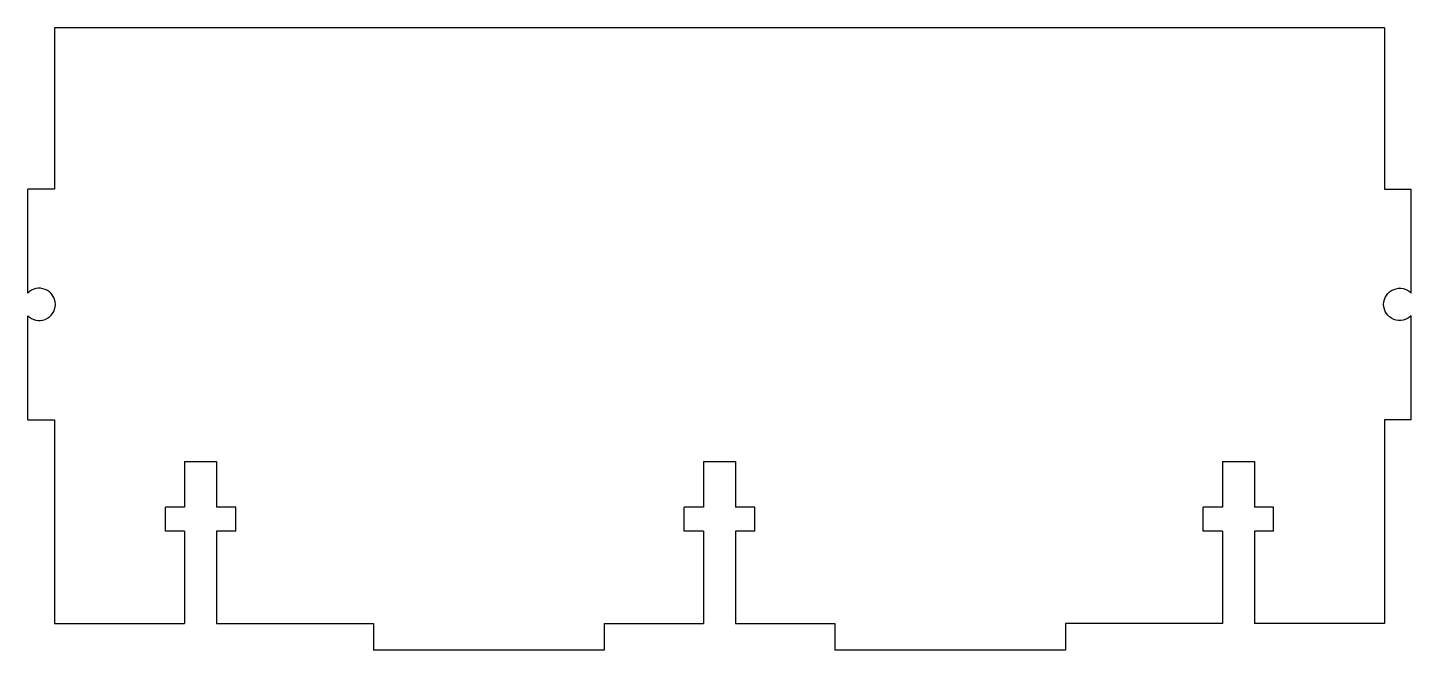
# Model space of a CAD drawing. Extents: x -3 to 3, y -1.35 to 1.35.
import ezdxf

# ---------------------------------------------------------------- set-up
doc = ezdxf.new("R2010")
doc.units = 0
doc.header["$MEASUREMENT"] = 0
doc.layers.add('VISIBLE', color=7, linetype='CONTINUOUS')

msp = doc.modelspace()

# ---------------------------------------------------------------- linework, layer by layer
at = {"layer": 'VISIBLE'}
for p, q in [((2.883, 1.35, 0.117), (-2.883, 1.35, 0.117)), ((-2.883, 1.35, 0.117), (-2.883, 0.65, 0.117)), ((2.883, 1.35, 0.117), (2.883, 0.65, 0.117)), ((-2.883, 0.65, 0.117), (-3, 0.65, 0.117)), ((-3, 0.199, 0.117), (-3, 0.65, 0.117)), ((2.883, 0.65, 0.117), (3, 0.65, 0.117)), ((3, 0.199, 0.117), (3, 0.65, 0.117)), ((-3, -0.35, 0.117), (-3, 0.101, 0.117)), ((3, -0.35, 0.117), (3, 0.101, 0.117)), ((-3, -0.35, 0.117), (-2.883, -0.35, 0.117)), ((-2.883, -0.35, 0.117), (-2.883, -1.233, 0.117)), ((2.883, -0.35, 0.117), (2.883, -1.233, 0.117)), ((3, -0.35, 0.117), (2.883, -0.35, 0.117)), ((-2.3195, -0.531, 0.117), (-2.3195, -0.729, 0.117)), ((-2.3195, -0.531, 0.117), (-2.1805, -0.531, 0.117)), ((-2.1805, -0.531, 0.117), (-2.1805, -0.729, 0.117)), ((-0.0695, -0.531, 0.117), (-0.0695, -0.729, 0.117)), ((-0.0695, -0.531, 0.117), (0.0695, -0.531, 0.117)), ((0.0695, -0.531, 0.117), (0.0695, -0.729, 0.117)), ((2.1805, -0.531, 0.117), (2.1805, -0.729, 0.117)), ((2.1805, -0.531, 0.117), (2.3195, -0.531, 0.117)), ((2.3195, -0.531, 0.117), (2.3195, -0.729, 0.117)), ((-2.403, -0.833, 0.117), (-2.403, -0.729, 0.117)), ((-2.3195, -0.729, 0.117), (-2.403, -0.729, 0.117)), ((-2.097, -0.729, 0.117), (-2.1805, -0.729, 0.117)), ((-2.097, -0.833, 0.117), (-2.097, -0.729, 0.117)), ((-0.153, -0.833, 0.117), (-0.153, -0.729, 0.117)), ((-0.0695, -0.729, 0.117), (-0.153, -0.729, 0.117)), ((0.153, -0.729, 0.117), (0.0695, -0.729, 0.117)), ((0.153, -0.833, 0.117), (0.153, -0.729, 0.117)), ((2.097, -0.833, 0.117), (2.097, -0.729, 0.117)), ((2.1805, -0.729, 0.117), (2.097, -0.729, 0.117)), ((2.403, -0.729, 0.117), (2.3195, -0.729, 0.117)), ((2.403, -0.833, 0.117), (2.403, -0.729, 0.117)), ((-2.3195, -0.833, 0.117), (-2.403, -0.833, 0.117)), ((-2.3195, -0.833, 0.117), (-2.3195, -1.233, 0.117)), ((-2.097, -0.833, 0.117), (-2.1805, -0.833, 0.117)), ((-2.1805, -0.833, 0.117), (-2.1805, -1.233, 0.117)), ((-0.0695, -0.833, 0.117), (-0.153, -0.833, 0.117)), ((-0.0695, -0.833, 0.117), (-0.0695, -1.233, 0.117)), ((0.153, -0.833, 0.117), (0.0695, -0.833, 0.117)), ((0.0695, -0.833, 0.117), (0.0695, -1.233, 0.117)), ((2.1805, -0.833, 0.117), (2.097, -0.833, 0.117)), ((2.1805, -0.833, 0.117), (2.1805, -1.233, 0.117)), ((2.403, -0.833, 0.117), (2.3195, -0.833, 0.117)), ((2.3195, -0.833, 0.117), (2.3195, -1.233, 0.117)), ((-2.883, -1.233, 0.117), (-2.3195, -1.233, 0.117)), ((-2.1805, -1.233, 0.117), (-1.5, -1.233, 0.117)), ((-1.5, -1.233, 0.117), (-1.5, -1.35, 0.117)), ((-0.5, -1.233, 0.117), (-0.5, -1.35, 0.117)), ((-0.5, -1.233, 0.117), (-0.0695, -1.233, 0.117)), ((0.0695, -1.233, 0.117), (0.5, -1.233, 0.117)), ((0.5, -1.233, 0.117), (0.5, -1.35, 0.117)), ((1.5, -1.233, 0.117), (1.5, -1.35, 0.117)), ((2.1805, -1.233, 0.117), (1.5, -1.233, 0.117)), ((2.883, -1.233, 0.117), (2.3195, -1.233, 0.117)), ((-0.5, -1.35, 0.117), (-1.5, -1.35, 0.117)), ((1.5, -1.35, 0.117), (0.5, -1.35, 0.117))]:
    msp.add_line(p, q, dxfattribs=at)
msp.add_arc((-2.95, 0.15, 0.117), 0.07, 224.41531, 135.58469, dxfattribs=at)
at = {"layer": 'VISIBLE', "extrusion": (0, 0, -1)}
msp.add_arc((-2.95, 0.15, -0.117), 0.07, 224.41531, 135.58469, dxfattribs=at)

doc.saveas('drawing.dxf')
